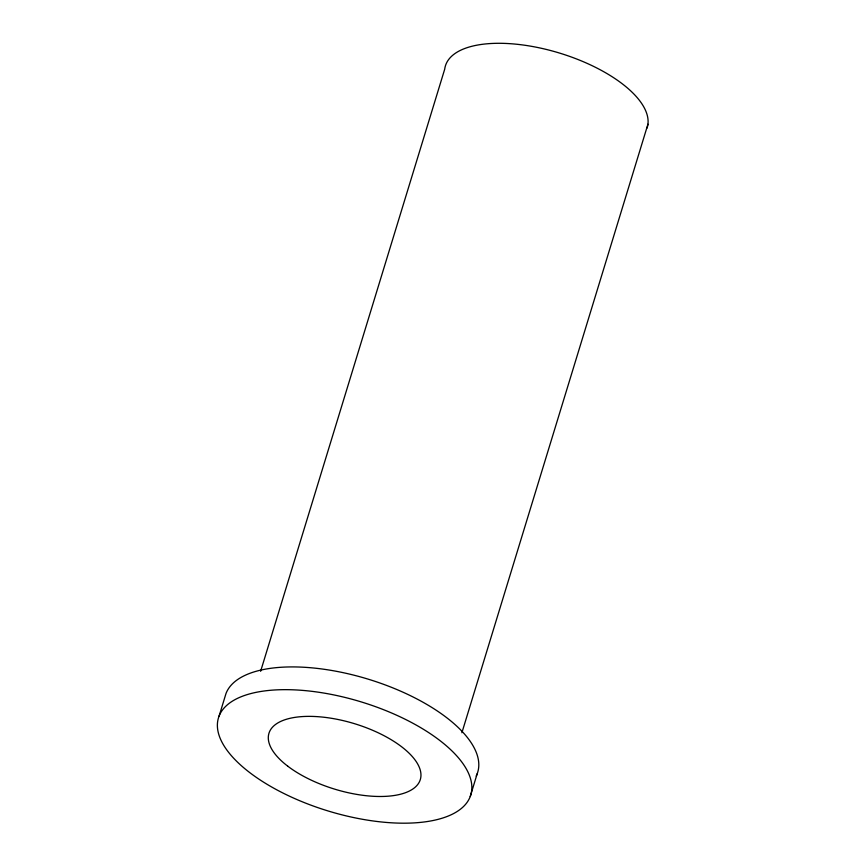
<?xml version="1.0" encoding="UTF-8"?>
<svg xmlns="http://www.w3.org/2000/svg" width="866" height="866" viewBox="0 0 866 866"><rect width="100%" height="100%" fill="white"/><g stroke="black" fill="none" stroke-linecap="round" stroke-linejoin="round"><path stroke-width="1.3" d="M219.022 716.323L225.983 693.569A131.892 56.983 17 0 1 374.556 681.185A131.892 56.983 17 0 1 476.181 776.055M260.623 671.302L444.702 69.204A105.511 45.595 17 0 1 556.47 52.155A105.511 45.595 17 0 1 647.054 128.071M461.892 732.744L647.941 124.195M470.227 796.536A131.892 56.983 17 0 0 299.376 690.148A131.892 56.983 17 0 0 264.271 782.593A131.892 56.983 17 0 0 470.227 796.536L477.177 773.782M287.696 766.129A79.131 34.196 17 0 0 417.131 785.235A79.131 34.196 17 0 0 329.048 717.914A79.131 34.196 17 0 0 287.696 766.129"/></g></svg>
